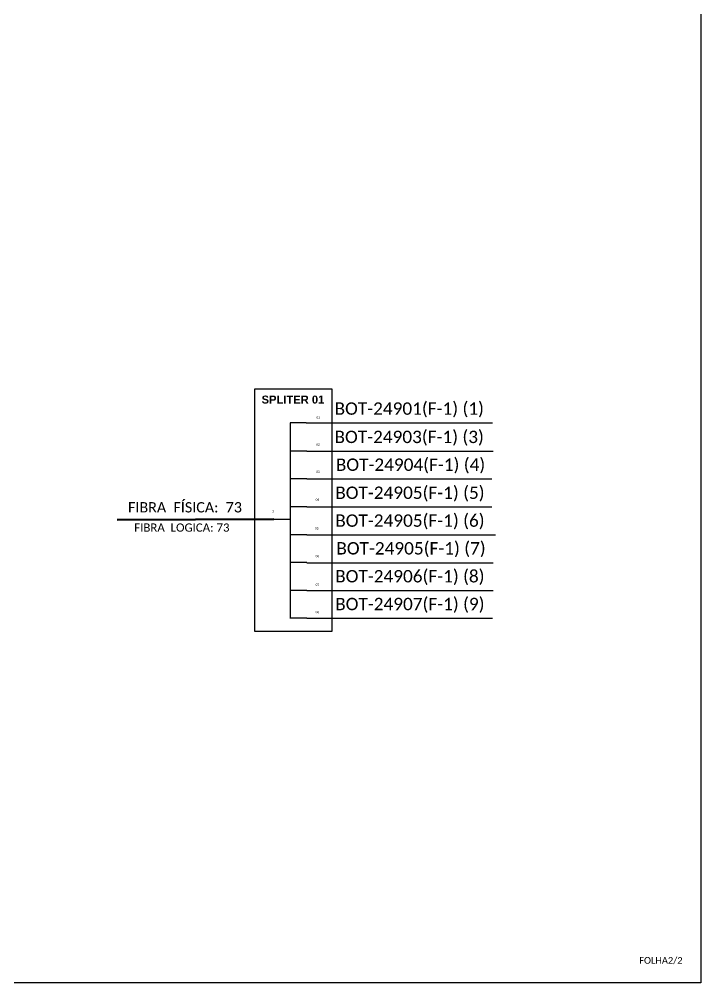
# Model space of a CAD drawing. Header units: metres. Extents: x 0 to 2138, y 0 to 691.
# Drawn here: x 1823.7 to 2138.2, y 0 to 444.3 of the extents above; entities that cross this region are included whole.
import ezdxf

# ---------------------------------------------------------------- set-up
doc = ezdxf.new("R2010")
doc.units = ezdxf.units.M
doc.layers.add('texto', color=255, linetype='Continuous')
doc.layers.add('UNIFILAR', color=7, linetype='Continuous')
doc.styles.get("Standard").update_dxf_attribs({"font": 'arial.ttf'})
doc.styles.add('WMF-Calibri0', font='calibri.ttf')

msp = doc.modelspace()

# ---------------------------------------------------------------- linework, layer by layer
msp.add_lwpolyline([(1110.27, 691.28), (2138.18, 691.28), (2138.18, -0.02), (1110.27, -0.02)], close=True)
at = {"color": 7}
msp.add_lwpolyline([(1932.18, 162.19), (1968.1, 162.19), (1968.1, 273.73), (1932.18, 273.73)], close=True, dxfattribs=at)
at = {"layer": 'UNIFILAR', "color": 7, "linetype": 'Continuous'}
for p, q in [((1948.75, 258.26), (1948.75, 167.97)), ((1956.06, 258.26), (1948.75, 258.26)), ((1956.43, 245.19), (1949.12, 245.19)), ((1956.43, 232.32), (1949.12, 232.32)), ((1956.43, 219.39), (1949.12, 219.39)), ((1941.16, 213.71), (1948.71, 213.71)), ((1956.43, 206.58), (1949.12, 206.58)), ((1956.43, 193.76), (1949.12, 193.76)), ((1956.43, 180.89), (1949.12, 180.89)), ((1956.43, 168.05), (1949.12, 168.05))]:
    msp.add_line(p, q, dxfattribs=at)
at = {"layer": 'UNIFILAR', "color": 10, "linetype": 'Continuous'}
for p, q in [((1956.06, 258.26), (2042.07, 258.23)), ((1956.43, 245.19), (2042.44, 245.17)), ((1956.43, 232.35), (2041.8, 232.33)), ((1956.43, 219.41), (2041.8, 219.4)), ((1956.43, 206.58), (2043.42, 206.56)), ((1956.42, 193.71), (2042.44, 193.69)), ((1956.43, 180.91), (2042.44, 180.91)), ((1956.43, 168.1), (2042.07, 168.08))]:
    msp.add_line(p, q, dxfattribs=at)
at = {"layer": 'UNIFILAR', "color": 1, "linetype": 'Continuous', "lineweight": 60}
msp.add_line((1941.16, 213.71), (1868.84, 213.48), dxfattribs=at)

# ---------------------------------------------------------------- texts
at = {"style": 'WMF-Calibri0'}
msp.add_text('FOLHA2/2', height=3.097, dxfattribs=at).set_placement((2109.79, 8.73))
at = {"layer": 'texto'}
for s, insert, char_height, width, attachment_point in [('{\\fArial|b1|i0|c0|p34;\\H1x;\\C10;SPLITER 01}', (1949.98, 268.9), 3.6908, 35.9251, 5), ('\\pxql;\\C7;\\fCalibri|b0|i0|c0|p34;BOT-24901(F-1) (1)', (1969.21, 267.63), 5.703, 140.1168, 1), ('\\C7;\\fArial|b0|i0|;\\H1.0273588255048;01 ', (1961.66, 260.63), 3.6908, 7.4017, 5), ('\\C7;\\fCalibri|b0|i0|c0|p34;BOT-24903(F-1) (3)', (1969.18, 254.57), 5.703, 140.1168, 1), ('\\C7;\\fArial|b0|i0|;\\H1.0273588255048;02 ', (1961.55, 248.16), 3.6908, 7.8133, 5), ('\\pxql;\\C7;\\fCalibri|b0|i0|c0|p34;BOT-24904(F-1) (4)', (1969.79, 241.75), 5.703, 140.1168, 1), ('\\C7;\\fArial|b0|i0|;\\H1.0273588255048;03 ', (1961.55, 235.58), 3.6908, 7.185, 5), ('\\C1;\\fCalibri|b0|i0|c0|p34;BOT-24905(F-1) (5)', (1969.52, 228.81), 5.703, 224.7523, 1), ('\\C7;\\fCalibri|b0|i0|c0|p34;FIBRA  FÍSICA:  73', (1900.17, 219.22), 4.7525, 71.8502, 5), ('\\C7;\\fArial|b0|i0|;\\H1.0273588255048;04 ', (1961.24, 222.81), 3.6908, 7.8133, 5), ('\\C7;\\fArial|b0|i0|;\\H1.0273588255048;1', (1940.81, 217.51), 3.6908, 3.6557, 5), ('\\C1;\\fCalibri|b0|i0|c0|p34;BOT-24905(F-1) (6)', (1969.52, 215.97), 5.703, 224.7523, 1), ('\\C7;\\fCalibri|b0|i0|c0|p34;FIBRA  LOGICA: 73', (1898.73, 209.87), 3.8022, 71.8502, 5), ('\\C7;\\fArial|b0|i0|;\\H1.0273588255048;05 ', (1960.97, 209.48), 3.6908, 9.6096, 5), ('\\C1;\\fCalibri|b0|i0|c0|p34;BOT-24905(F-1) (7)', (1970.02, 203.18), 5.703, 172.6202, 1), ('\\C7;\\fArial|b0|i0|;\\H1.0273588255048;06 ', (1961.24, 196.72), 3.6908, 7.8133, 5), ('\\C1;\\fCalibri|b0|i0|c0|p34;BOT-24906(F-1) (8)', (1969.49, 190.31), 5.703, 139.2612, 1), ('\\C7;\\fArial|b0|i0|;\\H1.0273588255048;07 ', (1961.24, 183.49), 3.6908, 7.8133, 5), ('\\C7;\\fCalibri|b0|i0|c0|p34;BOT-24907(F-1) (9)', (1969.49, 177.49), 5.703, 139.2612, 1), ('\\C7;\\fArial|b0|i0|;\\H1.0273588255048;08 ', (1961.24, 170.92), 3.6908, 7.8133, 5)]:
    msp.add_mtext(s, dxfattribs=dict(at, insert=insert, char_height=char_height, width=width, attachment_point=attachment_point))

doc.saveas('drawing.dxf')
